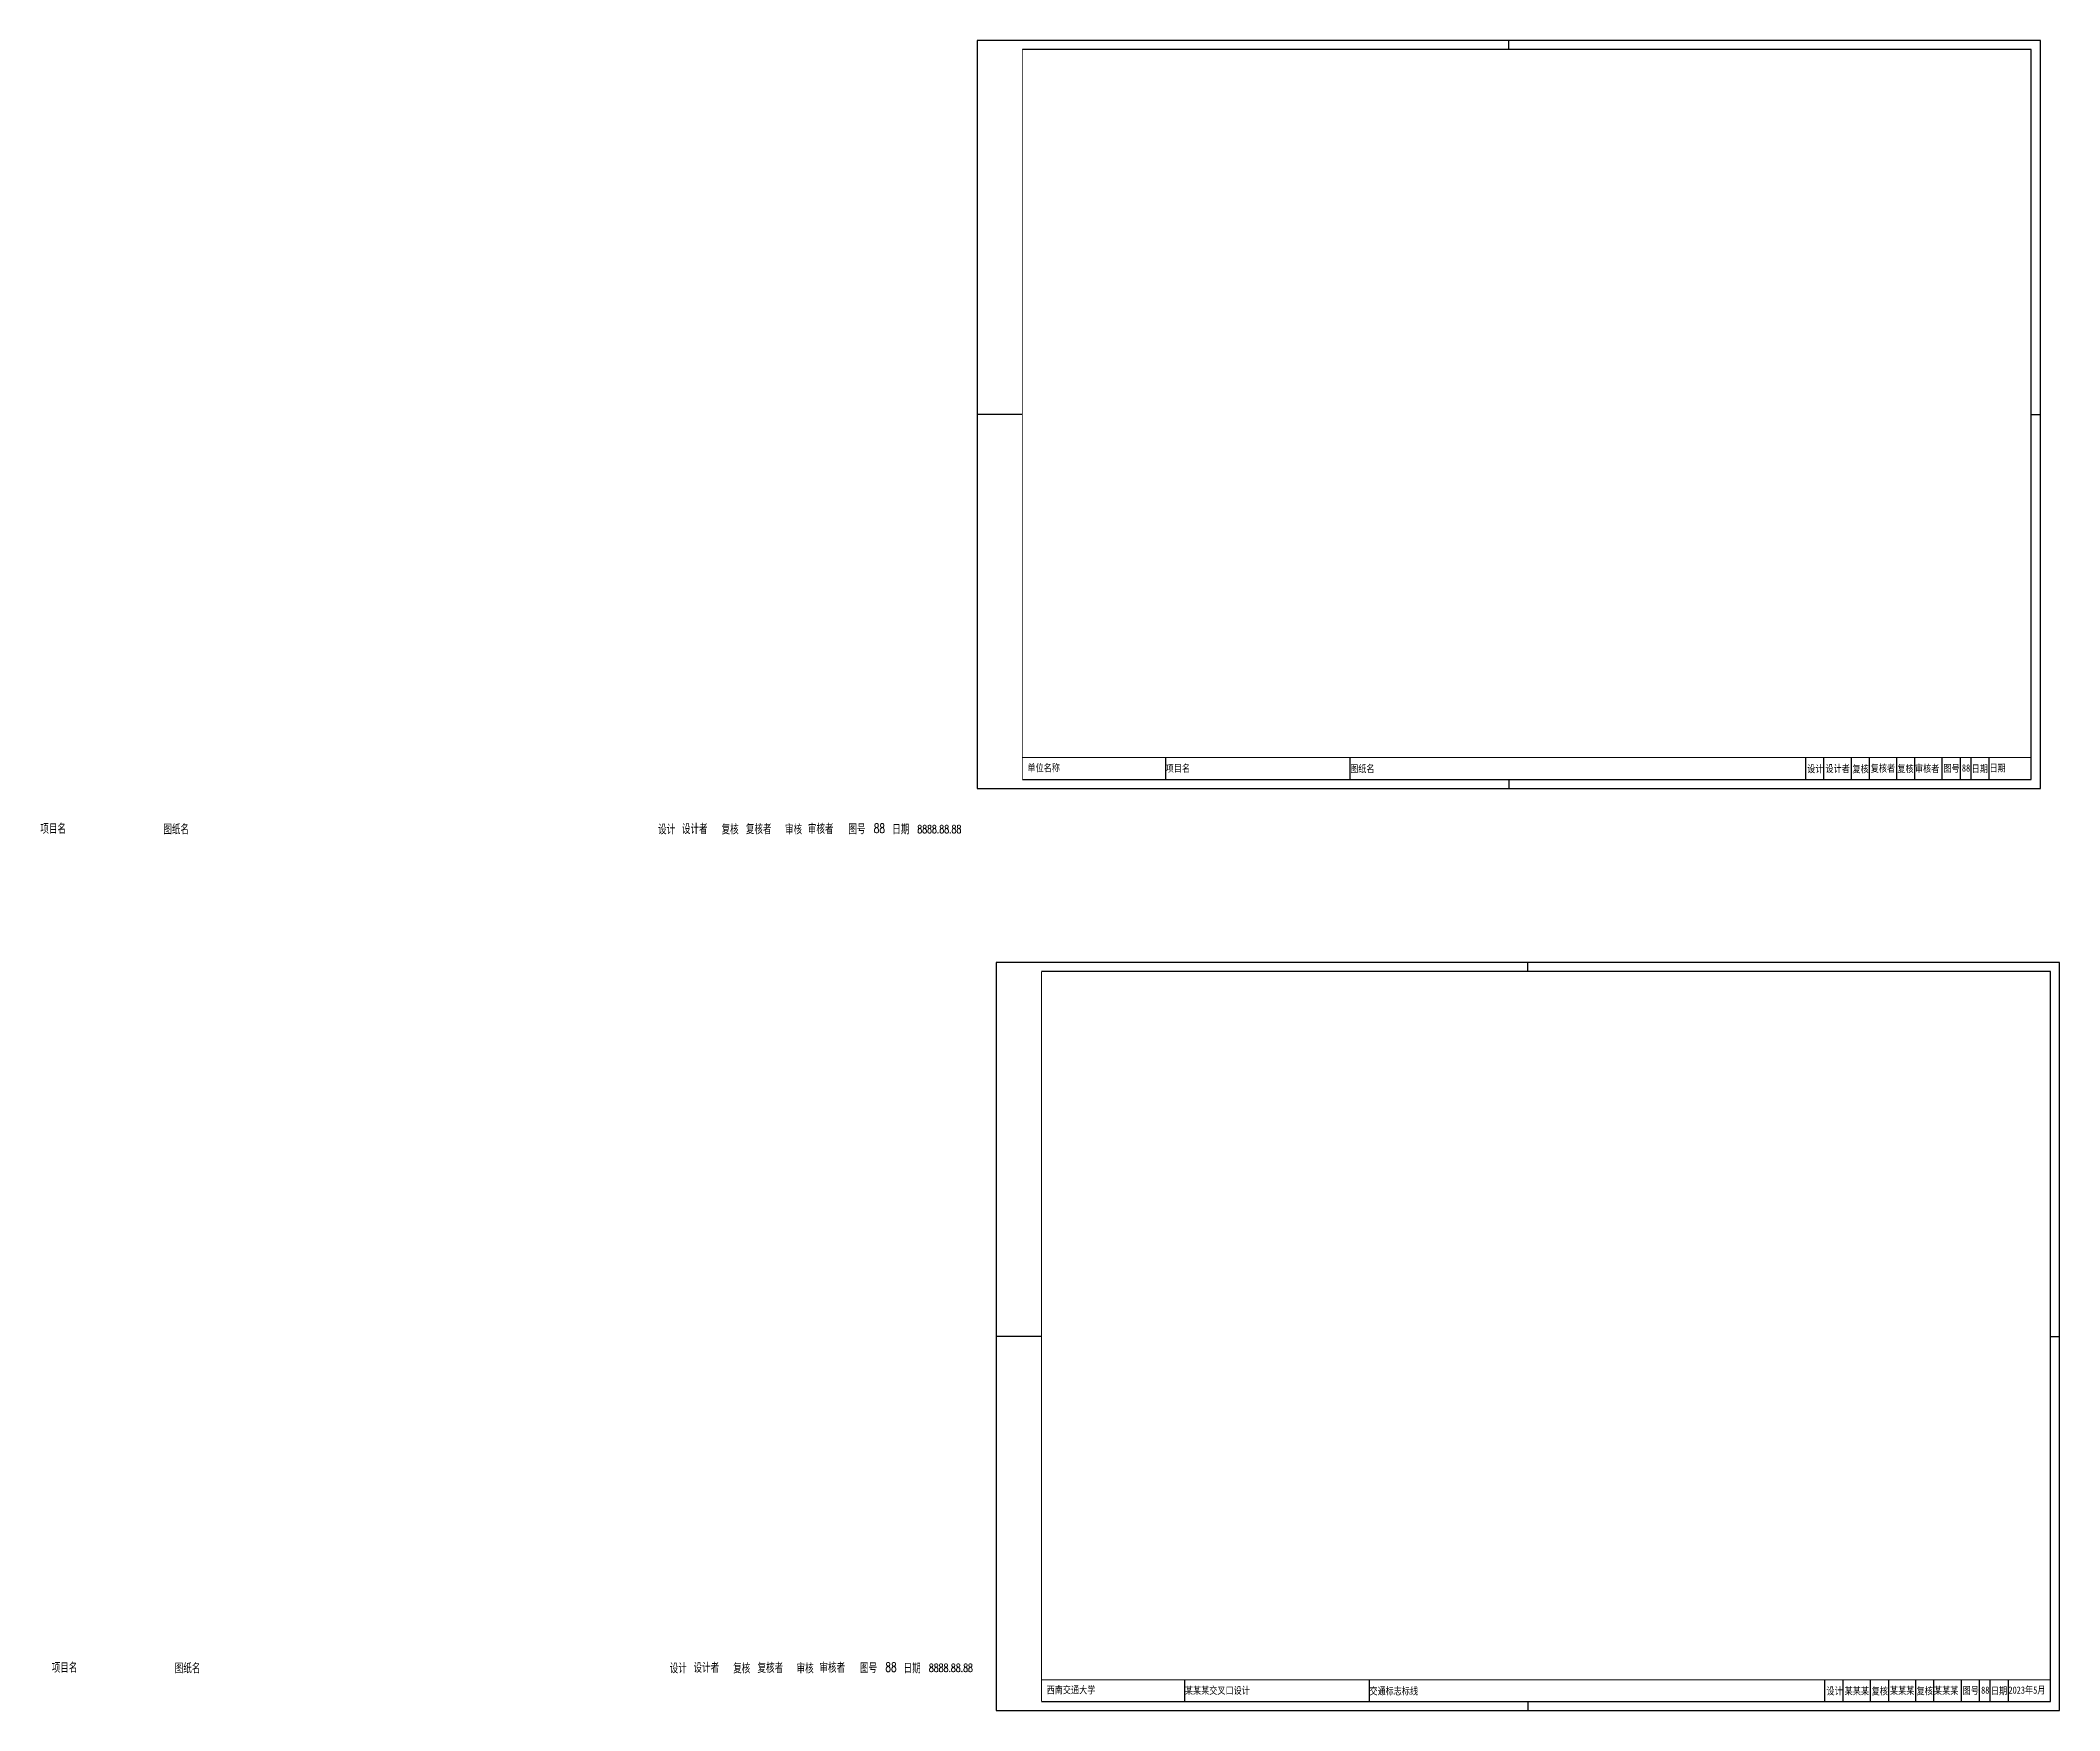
# Model space of a CAD drawing. Header units: millimetres. Extents: x 4234 to 6805, y -11209 to -9701.
# Drawn here: x 5553 to 6668, y -11209 to -10287 of the extents above; entities that cross this region are included whole.
import ezdxf
from ezdxf.enums import TextEntityAlignment as Align

# ---------------------------------------------------------------- set-up
doc = ezdxf.new("R2010")
doc.units = ezdxf.units.MM
doc.layers.add('@-图框', color=7, linetype='CONTINUOUS')
doc.styles.add('gpsxw', font='txt.shx', dxfattribs={"width": 0.7, "bigfont": 'hztxt.shx'})
doc.styles.add('szsjbg', font='txt.shx', dxfattribs={"width": 0.7, "bigfont": 'hztxt.shx'})
doc.styles.add('黑体', font='', dxfattribs={"width": 0.8})
doc.styles.get('黑体').set_extended_font_data('SimHei')

# ---------------------------------------------------------------- blocks, each defined once
blk = doc.blocks.new('A$C656262DA')
at = {"layer": '@-图框', "color": 7}
for p, q in [((104.1, 5), (104.1, 17)), ((205.9, 5), (205.9, 17)), ((457.3, 5), (457.3, 17)), ((467.3, 5), (467.3, 17)), ((482.5, 5), (482.5, 17)), ((492.5, 5), (492.5, 17)), ((507.5, 5), (507.5, 17)), ((517.5, 5), (517.5, 17)), ((517.5, 5), (517.5, 17)), ((532.6, 5), (532.6, 17)), ((542.7, 5.1), (542.7, 17.1)), ((548.6, 5), (548.6, 17)), ((558.6, 5), (558.6, 17))]:
    blk.add_line(p, q, dxfattribs=at)
at = {"layer": '@-图框'}
blk.add_lwpolyline([(0, 0), (586.8, 0), (586.8, 412.8), (0, 412.8)], close=True, dxfattribs=at)
for points in [[(293.4, 407.8), (293.4, 412.8)], [(581.8, 407.8), (25, 407.8)], [(581.8, 5), (581.8, 407.8)], [(25, 206.4), (0, 206.4)], [(581.8, 206.4), (586.8, 206.4)], [(25, 5), (581.8, 5)], [(293.4, 5), (293.4, 0)]]:
    blk.add_lwpolyline(points, dxfattribs=at)
at = {"layer": '@-图框', "const_width": 0.5}
blk.add_lwpolyline([(25, 407.8), (25, 5)], dxfattribs=at)
at = {"layer": '@-图框', "linetype": 'ByBlock', "const_width": 0.5}
for points in [[(25, 17), (581.8, 17)], [(26, 17), (580.8, 17)]]:
    blk.add_lwpolyline(points, dxfattribs=at)
at = {"layer": '@-图框', "color": 7, "style": '黑体', "width": 0.8}
for s, p in [('设计', (462.6, 10.9)), ('复核', (487.6, 10.9)), ('复核', (512.4, 11)), ('图号', (537.8, 11.1)), ('日期', (553.4, 11))]:
    blk.add_text(s, height=4, dxfattribs=at).set_placement(p, align=Align.MIDDLE)
at = {"layer": '@-图框', "color": 7, "style": '黑体', "width": 0.8, "flags": 8}
for tag, p in [('单位名称', (27.8, 9.4)), ('项目名', (104.1, 9.1)), ('图纸名', (205.9, 8.8)), ('设计者', (468.2, 8.8)), ('复核者', (493.2, 9)), ('审核者', (517.5, 9)), ('88', (543.5, 9.3)), ('日期', (558.6, 9.3))]:
    blk.add_attdef(tag, p, '', height=4, dxfattribs=at)

msp = doc.modelspace()

# ---------------------------------------------------------------- linework, layer by layer
at = {"layer": '@-图框', "color": 7}
for p, q in [((6174.5, -10694.9), (6174.5, -10682.9)), ((6276.3, -10694.9), (6276.3, -10682.9)), ((6527.7, -10694.9), (6527.7, -10682.9)), ((6537.7, -10694.9), (6537.7, -10682.9)), ((6552.9, -10694.9), (6552.9, -10682.9)), ((6562.9, -10694.9), (6562.9, -10682.9)), ((6578, -10694.9), (6578, -10682.9)), ((6588, -10694.9), (6588, -10682.9)), ((6588, -10694.9), (6588, -10682.9)), ((6603, -10694.9), (6603, -10682.9)), ((6613.1, -10694.8), (6613.1, -10682.8)), ((6619, -10694.9), (6619, -10682.9)), ((6629, -10694.9), (6629, -10682.9))]:
    msp.add_line(p, q, dxfattribs=at)
at = {"layer": '@-图框'}
msp.add_lwpolyline([(6070.4, -10699.9), (6657.2, -10699.9), (6657.2, -10287.1), (6070.4, -10287.1)], close=True, dxfattribs=at)
at = {"layer": '@-图框', "const_width": 0.5}
msp.add_lwpolyline([(6095.4, -10292.1), (6095.4, -10694.9)], dxfattribs=at)
at = {"layer": '@-图框'}
for points in [[(6652.2, -10292.1), (6095.4, -10292.1)], [(6363.8, -10292.1), (6363.8, -10287.1)], [(6652.2, -10694.9), (6652.2, -10292.1)], [(6095.4, -10493.5), (6070.4, -10493.5)], [(6652.2, -10493.5), (6657.2, -10493.5)], [(6095.4, -10694.9), (6652.2, -10694.9)], [(6363.8, -10694.9), (6363.8, -10699.9)]]:
    msp.add_lwpolyline(points, dxfattribs=at)
at = {"layer": '@-图框', "linetype": 'ByBlock', "const_width": 0.5}
for points in [[(6095.4, -10682.9), (6652.2, -10682.9)], [(6096.4, -10682.9), (6651.2, -10682.9)]]:
    msp.add_lwpolyline(points, dxfattribs=at)

# ---------------------------------------------------------------- block references
at = {"layer": '@-图框'}
msp.add_blockref('A$C656262DA', (6081, -11208.8), dxfattribs=at).add_auto_attribs({'日期': '2023年5月', '88': '88', '审核者': '某某某', '设计者': '某某某', '复核者': '某某某', '单位名称': '西南交通大学', '项目名': '某某某交叉口设计', '图纸名': '交通标志标线'})

# ---------------------------------------------------------------- texts
at = {"layer": '@-图框', "color": 7, "style": '黑体', "width": 0.8}
for s, p in [('设计', (6533, -10689)), ('复核', (6558, -10689)), ('复核', (6582.8, -10688.9)), ('图号', (6608.2, -10688.8)), ('日期', (6623.8, -10688.9))]:
    msp.add_text(s, height=4, dxfattribs=at).set_placement(p, align=Align.MIDDLE)
at = {"layer": '@-图框', "style": 'szsjbg', "width": 0.7}
for s, p in [('设计', (5899.1, -10722.2)), ('复核', (5934.1, -10722.2)), ('审核', (5969.1, -10722.2)), ('图号', (6004.1, -10722.2)), ('日期', (6028.3, -10722.2)), ('设计', (5905.5, -11185.2)), ('复核', (5940.5, -11185.2)), ('审核', (5975.5, -11185.2)), ('图号', (6010.5, -11185.2)), ('日期', (6034.6, -11185.2))]:
    msp.add_text(s, height=5, dxfattribs=at).set_placement(p, align=Align.MIDDLE)
at = {"layer": '@-图框', "color": 7, "style": '黑体', "width": 0.8, "flags": 8}
for tag, p, s in [('单位名称', (6098.2, -10690.5), '西南交通大学'), ('项目名', (6174.5, -10690.8), '某某某交叉口设计'), ('图纸名', (6276.3, -10691), '交通标志标线'), ('设计者', (6538.6, -10691), '某某某'), ('复核者', (6563.6, -10690.8), '某某某'), ('审核者', (6588, -10690.9), '某某某'), ('88', (6613.9, -10690.6), '88'), ('日期', (6629.1, -10690.6), '2023年5月')]:
    msp.add_attdef(tag, p, s, height=4, dxfattribs=at)
at = {"layer": '@-图框', "width": 0.7, "flags": 8}
for tag, p, s, height, style in [('项目名', (5553.4, -10724.9), '某某道路交通工程设计', 5, 'szsjbg'), ('图纸名', (5621.3, -10725.2), '图纸名', 5, 'szsjbg'), ('设计者', (5907.5, -10725), '某某某', 5, 'szsjbg'), ('复核者', (5942.8, -10725.1), '某某', 5, 'szsjbg'), ('审核者', (5977, -10725), '某某', 5, 'szsjbg'), ('88', (6013.4, -10724.5), '88', 5.17, 'gpsxw'), ('8888.88.88', (6037.4, -10724.6), '2016.04.05', 4.5, 'gpsxw'), ('项目名', (5559.7, -11187.9), '某某道路交通工程设计', 5, 'szsjbg'), ('图纸名', (5627.6, -11188.2), '图纸名', 5, 'szsjbg'), ('设计者', (5913.9, -11187.9), '某某某', 5, 'szsjbg'), ('复核者', (5949.2, -11188), '某某', 5, 'szsjbg'), ('审核者', (5983.4, -11187.9), '某某', 5, 'szsjbg'), ('88', (6019.8, -11187.4), '88', 5.17, 'gpsxw'), ('8888.88.88', (6043.8, -11187.5), '2016.04.05', 4.5, 'gpsxw')]:
    msp.add_attdef(tag, p, s, height=height, dxfattribs=dict(at, style=style))

doc.saveas('drawing.dxf')
